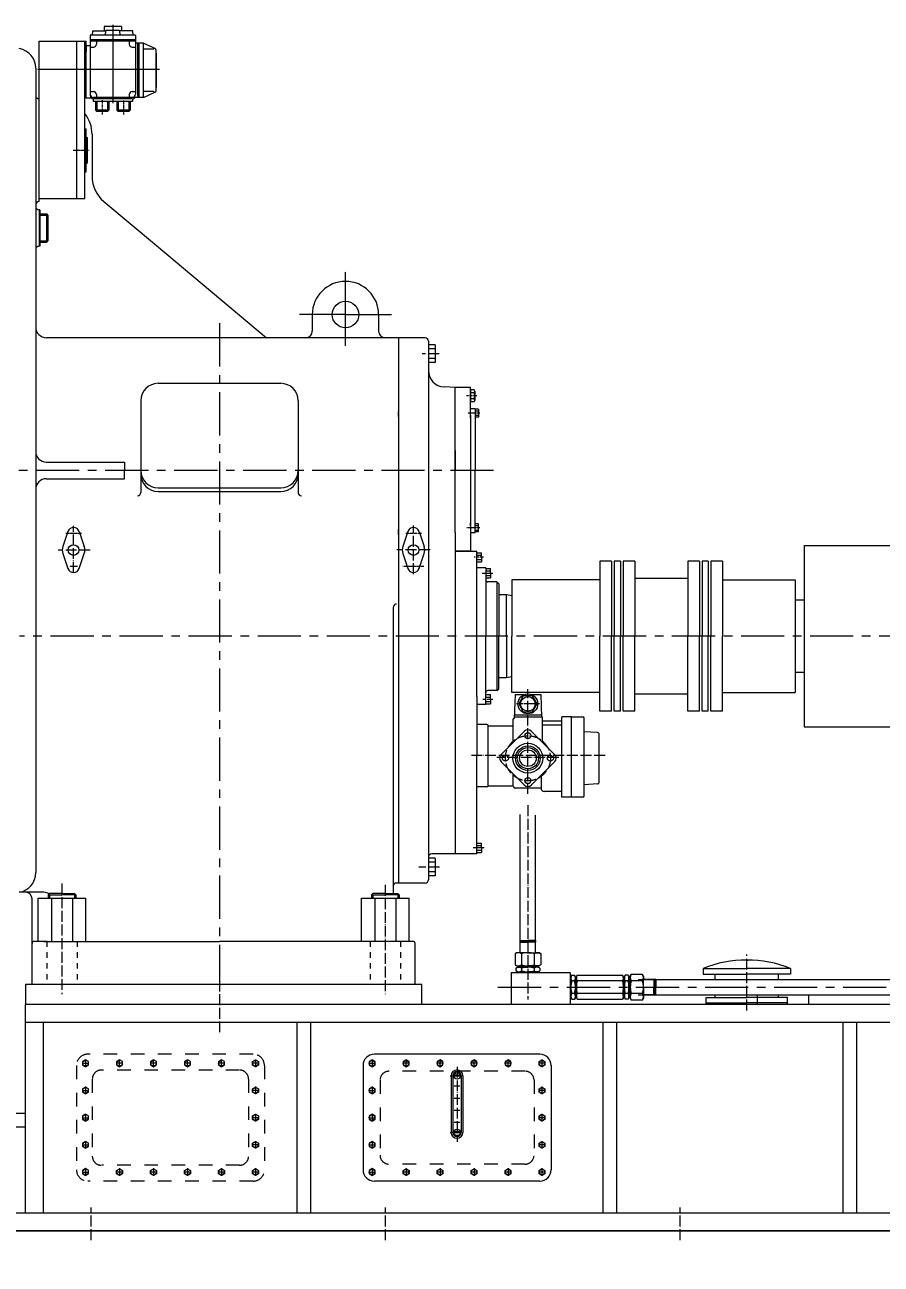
# Model space of a CAD drawing. Header units: inches. Extents: x -7 to 38035, y 41 to 29026.
# Drawn here: x 18456 to 20346, y 16643 to 19378 of the extents above; entities that cross this region are included whole.
import ezdxf

# ---------------------------------------------------------------- set-up
doc = ezdxf.new("R2010")
doc.units = ezdxf.units.IN
doc.header["$MEASUREMENT"] = 0
for name, pattern in [('ACAD_ISO04W100', [30, 24, -3, 0, -3]), ('CENTER', [50.8, 31.75, -6.35, 6.35, -6.35]), ('CHAIN', [0.7087, 0.4724, -0.0591, 0.1181, -0.0591]), ('EB_DASH', [6, 3, -3])]:
    doc.linetypes.add(name, pattern=pattern)
doc.layers.get('Defpoints').update_dxf_attribs({"lineweight": 5})
doc.layers.add('CAXA1', color=5, linetype='CENTER', lineweight=5)
doc.styles.add('Roman', font='arial.ttf')
doc.styles.get("Standard").update_dxf_attribs({"font": 'arial.ttf'})
doc.dimstyles.new('ISO-25', dxfattribs={"dimscale": 30, "dimtxt": 1.5, "dimasz": 1.5, "dimexe": 2, "dimexo": 2, "dimtad": 1, "dimtih": 1, "dimtoh": 1, "dimdec": 1, "dimlfac": 0.03937, "dimdsep": 46, "dimtxsty": 'Standard', "dimcen": 2.5, "dimclrd": 7, "dimclre": 7, "dimclrt": 7, "dimadec": 0, "dimazin": 0, "dimtfac": 1, "dimtdec": 1, "dimtmove": 0, "dimatfit": 3, "dimfxl": 1, "dimlwd": 5, "dimlwe": 5, "dimarcsym": 0})

# ---------------------------------------------------------------- blocks, each defined once
blk = doc.blocks.new('*D242')
at = {"color": 7, "linetype": 'Continuous', "lineweight": 5, "transparency": 16777216}
for p, q in [((17540.6, 16656.1), (17540.6, 16192.2)), ((22625.7, 16656.1), (22625.7, 16192.2)), ((22565.7, 16252.2), (17600.6, 16252.2))]:
    blk.add_line(p, q, dxfattribs=at)
at = {"color": 7, "transparency": 16777216}
for points in [[(17600.6, 16262.2), (17600.6, 16242.2), (17540.6, 16252.2)], [(22565.7, 16262.2), (22565.7, 16242.2), (22625.7, 16252.2)]]:
    blk.add_solid(points, dxfattribs=at)
at = {"layer": 'Defpoints', "color": 0, "transparency": 16777216}
for p in [(17540.6, 16716.1), (22625.7, 16716.1), (17540.6, 16252.2)]:
    blk.add_point(p, dxfattribs=at)
at = {"color": 7, "lineweight": 5, "transparency": 16777216, "insert": (20085.9, 16376), "char_height": 210, "attachment_point": 5, "style": 'Roman'}
blk.add_mtext('A', dxfattribs=at)
blk = doc.blocks.new('*D243')
at = {"color": 7, "linetype": 'Continuous', "lineweight": 5, "transparency": 16777216}
for p, q in [((14452.7, 17017), (14452.7, 15771.9)), ((23442.9, 16650.8), (23442.9, 15771.9)), ((23382.9, 15831.9), (14512.7, 15831.9))]:
    blk.add_line(p, q, dxfattribs=at)
at = {"color": 7, "transparency": 16777216}
for points in [[(14512.7, 15841.9), (14512.7, 15821.9), (14452.7, 15831.9)], [(23382.9, 15841.9), (23382.9, 15821.9), (23442.9, 15831.9)]]:
    blk.add_solid(points, dxfattribs=at)
at = {"layer": 'Defpoints', "color": 0, "transparency": 16777216}
for p in [(14452.7, 17077), (23442.9, 16710.8), (14452.7, 15831.9)]:
    blk.add_point(p, dxfattribs=at)
at = {"color": 7, "lineweight": 5, "transparency": 16777216, "insert": (20092.9, 15959.2), "char_height": 210, "attachment_point": 5, "style": 'Roman'}
blk.add_mtext('C', dxfattribs=at)

msp = doc.modelspace()

# ---------------------------------------------------------------- linework, layer by layer
at = {"color": 7, "lineweight": 5}
for p, q in [((18630.86, 19374.73), (18630.86, 19364.78)), ((18668.93, 19374.73), (18630.86, 19374.73)), ((18668.93, 19374.73), (18668.93, 19364.78)), ((18487.03, 19101.26), (18487.03, 19342.09)), ((18487.03, 19342.09), (18590.97, 19342.09)), ((18570.47, 18995.12), (18570.47, 19342.09)), ((18588.04, 19101.26), (18588.04, 19342.09)), ((18590.97, 19319.39), (18590.97, 19342.09)), ((18599.75, 19354.53), (18599.75, 19222.04)), ((18700.04, 19345.01), (18599.75, 19345.01)), ((18700.04, 19342.09), (18599.75, 19342.09)), ((18699.31, 19355.26), (18600.49, 19355.26)), ((18607.84, 19345.01), (18604.11, 19345.01)), ((18604.88, 19355.26), (18605.98, 19364.78)), ((18605.98, 19364.78), (18634.85, 19364.78)), ((18613.7, 19342.09), (18613.7, 19335.35)), ((18623.21, 19345.01), (18619.48, 19345.01)), ((18633.36, 19355.26), (18634.79, 19364.6)), ((18664.27, 19365.22), (18635.52, 19365.22)), ((18693.82, 19364.78), (18664.94, 19364.78)), ((18666.43, 19355.26), (18665, 19364.6)), ((18680.31, 19345.01), (18676.58, 19345.01)), ((18686.17, 19342.09), (18686.17, 19335.35)), ((18695.68, 19345.01), (18691.95, 19345.01)), ((18694.91, 19355.26), (18693.82, 19364.78)), ((18700.04, 19354.53), (18700.04, 19224.97)), ((18599.75, 19331.84), (18590.97, 19331.84)), ((18590.97, 19331.84), (18590.97, 19319.39)), ((18590.97, 19216.18), (18590.97, 19319.39)), ((18599.75, 19328.77), (18607.12, 19328.77)), ((18692.76, 19328.77), (18700.35, 19328.77)), ((18717.61, 19337.69), (18700.04, 19337.69)), ((18704.43, 19337.69), (18704.43, 19217.65)), ((18707.36, 19337.69), (18707.36, 19217.65)), ((18707.36, 19329.39), (18707.36, 19333.12)), ((18717.61, 19337.69), (18742.85, 19326.22)), ((18717.61, 19217.65), (18717.61, 19337.69)), ((18739.63, 19324.61), (18717.61, 19324.61)), ((18745.42, 19233.12), (18745.42, 19322.22)), ((18746.3, 19315.73), (18745.42, 19315.73)), ((18746.3, 19239.61), (18746.3, 19315.73)), ((18479.71, 19282.34), (18479.71, 18869.16)), ((18746.3, 19239.61), (18745.42, 19239.61)), ((18487.03, 19207.4), (18487.03, 19207.4)), ((18601.9, 19216.18), (18590.97, 19216.18)), ((18599.75, 19230.68), (18607.12, 19230.68)), ((18606.71, 19214.73), (18606.71, 19208.86)), ((18693.08, 19208.86), (18606.71, 19208.86)), ((18717.61, 19217.65), (18607.07, 19217.65)), ((18692.72, 19214.72), (18607.07, 19214.72)), ((18611.83, 19208.86), (18611.83, 19189.38)), ((18613.7, 19224.09), (18613.7, 19217.65)), ((18641.11, 19208.86), (18641.11, 19189.38)), ((18658.68, 19208.86), (18658.68, 19189.38)), ((18686.17, 19224.09), (18686.17, 19217.65)), ((18687.96, 19208.86), (18687.96, 19189.38)), ((18692.76, 19230.68), (18700.04, 19230.68)), ((18693.08, 19214.72), (18693.08, 19208.86)), ((18707.36, 19225.96), (18707.36, 19222.22)), ((18739.63, 19230.73), (18717.61, 19230.73)), ((18717.61, 19217.65), (18742.85, 19229.12)), ((18611.83, 19189.38), (18614.76, 19186.45)), ((18641.11, 19189.38), (18611.83, 19189.38)), ((18638.18, 19186.45), (18614.76, 19186.45)), ((18641.11, 19189.38), (18638.18, 19186.45)), ((18658.68, 19189.38), (18661.61, 19186.45)), ((18687.96, 19189.38), (18658.68, 19189.38)), ((18685.03, 19186.45), (18661.61, 19186.45)), ((18687.96, 19189.38), (18685.03, 19186.45)), ((18588.04, 19148.84), (18590.97, 19148.84)), ((18590.97, 19101.26), (18590.97, 19148.84)), ((18590.97, 19130.54), (18593.9, 19128.34)), ((18593.9, 19074.17), (18593.9, 19128.34)), ((18604.15, 19136.42), (18604.15, 19044.14)), ((18487.03, 18987.8), (18487.03, 19101.26)), ((18588.04, 18995.12), (18588.04, 19101.26)), ((18590.97, 19053.68), (18590.97, 19101.26)), ((18590.97, 19071.98), (18593.9, 19074.17)), ((18588.04, 19053.68), (18590.97, 19053.68)), ((18487.03, 18995.12), (18588.04, 18995.12)), ((18630.29, 18988.07), (18746.3, 18890.72)), ((18479.71, 18980.48), (18479.71, 18977.26)), ((18487.03, 18969.94), (18487.03, 18889.42)), ((18488.49, 18969.94), (18487.03, 18969.94)), ((18488.49, 18969.94), (18488.49, 18889.42)), ((18488.49, 18961.16), (18503.13, 18961.16)), ((18488.49, 18958.23), (18503.13, 18958.23)), ((18503.13, 18958.23), (18503.13, 18901.14)), ((18506.06, 18958.23), (18506.06, 18901.14)), ((18479.71, 18882.1), (18479.71, 17506.83)), ((18488.49, 18889.42), (18487.03, 18889.42)), ((18488.49, 18901.14), (18503.13, 18901.14)), ((18488.49, 18898.21), (18503.13, 18898.21)), ((18746.3, 18890.72), (18989.01, 18687.07)), ((19090.19, 18738.63), (19090.19, 18702.03)), ((19236.59, 18738.63), (19236.59, 18702.03)), ((19236.59, 18738.63), (19236.59, 18702.03)), ((19339.07, 18687.39), (18503.13, 18687.39)), ((19280.51, 18687.39), (19280.51, 17483.98)), ((19346.39, 18680.07), (19346.39, 18028.59)), ((19346.39, 18676.98), (19346.39, 18646.55)), ((19361.03, 18671.87), (19346.39, 18671.87)), ((19361.03, 18662.87), (19346.39, 18662.87)), ((19361.03, 18671.87), (19361.03, 18632.63)), ((19361.03, 18632.63), (19346.27, 18632.63)), ((19361.03, 18641.63), (19346.39, 18641.63)), ((18749.81, 18586.88), (19020.65, 18586.88)), ((19405.69, 18577.59), (19381.08, 18578.88)), ((19439.34, 18577.59), (19405.69, 18577.59)), ((19405.69, 18257.37), (19405.69, 18577.59)), ((19439.34, 18516.85), (19439.34, 18577.59)), ((18711.75, 18548.81), (18711.75, 18346.2)), ((19058.72, 18548.81), (19058.72, 18346.2)), ((19439.34, 18516.85), (19439.34, 18573.93)), ((19439.34, 18572.81), (19439.34, 18545.76)), ((19447.65, 18572.81), (19439.34, 18572.81)), ((19439.34, 18566.61), (19439.34, 18551.97)), ((19447.65, 18566.05), (19439.34, 18566.05)), ((19447.65, 18552.52), (19439.34, 18552.52)), ((19448.71, 18569.43), (19448.71, 18549.14)), ((19280.5, 18535.86), (19280.5, 18524.88)), ((19280.5, 18513.9), (19280.5, 18524.88)), ((19447.65, 18545.76), (19439.34, 18545.76)), ((19439.34, 18532.96), (19439.34, 18540.26)), ((19439.34, 18531.47), (19449.59, 18531.47)), ((19449.59, 18531.47), (19449.59, 18394.59)), ((19456.91, 18530.01), (19449.59, 18530.01)), ((19449.59, 18526.11), (19456.91, 18526.11)), ((19456.91, 18530.01), (19456.91, 18512.44)), ((19439.34, 18510.98), (19439.34, 18516.85)), ((19439.34, 18516.85), (19439.34, 18510.98)), ((19439.34, 18512.16), (19439.34, 18217.44)), ((19439.34, 18512.16), (19439.34, 18217.44)), ((19449.59, 18516.34), (19456.91, 18516.34)), ((19456.91, 18512.44), (19449.59, 18512.44)), ((19405.69, 18438.51), (19405.69, 18394.59)), ((18503.13, 18412.89), (18675.45, 18412.89)), ((18675.45, 18412.89), (18675.45, 18394.59)), ((18675.45, 18376.29), (18675.45, 18394.59)), ((19405.69, 18350.67), (19405.69, 18394.59)), ((19449.59, 18257.7), (19449.59, 18394.59)), ((18503.13, 18376.29), (18675.45, 18376.29)), ((18749.81, 18356.33), (19020.65, 18356.33)), ((18749.81, 18348.27), (19020.65, 18348.27)), ((19280.5, 18275.27), (19280.5, 18264.29)), ((19439.34, 18278.19), (19439.34, 18272.32)), ((19439.34, 18272.32), (19439.34, 18278.19)), ((19456.91, 18276.73), (19449.59, 18276.73)), ((19456.91, 18259.16), (19456.91, 18276.73)), ((18550.67, 18259.72), (18539.57, 18226.87)), ((18575.64, 18259.72), (18586.73, 18226.87)), ((19280.5, 18253.31), (19280.5, 18264.29)), ((19300.97, 18259.72), (19289.87, 18226.87)), ((19325.94, 18259.72), (19337.03, 18226.87)), ((19405.69, 18257.37), (19405.69, 18028.59)), ((19439.34, 18257.7), (19449.59, 18257.7)), ((19439.34, 18256.21), (19439.34, 18248.91)), ((19449.59, 18272.83), (19456.91, 18272.83)), ((19449.59, 18263.06), (19456.91, 18263.06)), ((19456.91, 18259.16), (19449.59, 18259.16)), ((20175.69, 18228.59), (20175.69, 17828.59)), ((20175.69, 18228.59), (20495.69, 18228.59)), ((18539.57, 18210.94), (18550.67, 18178.09)), ((18575.64, 18178.09), (18586.73, 18210.94)), ((19289.87, 18210.94), (19300.97, 18178.09)), ((19325.94, 18178.09), (19337.03, 18210.94)), ((19405.69, 18217.44), (19439.34, 18217.44)), ((19453.27, 18215.98), (19405.69, 18215.98)), ((19453.27, 18028.59), (19453.27, 18215.98)), ((19453.27, 18213.05), (19463.52, 18213.05)), ((19453.27, 18207.79), (19463.52, 18207.79)), ((19453.27, 18197.82), (19463.52, 18197.82)), ((19453.27, 18192.55), (19463.52, 18192.55)), ((19463.52, 18202.8), (19463.52, 18213.05)), ((19463.52, 18202.8), (19463.52, 18192.55)), ((19724.85, 18194.02), (19724.85, 18028.59)), ((19750.47, 18194.02), (19724.85, 18194.02)), ((19750.47, 18194.02), (19750.47, 18028.59)), ((19756.33, 18194.02), (19756.33, 18028.59)), ((19770.24, 18194.02), (19756.33, 18194.02)), ((19770.24, 18194.02), (19770.24, 18028.59)), ((19776.09, 18194.02), (19776.09, 18028.59)), ((19801.71, 18194.02), (19776.09, 18194.02)), ((19801.71, 18194.02), (19801.71, 18028.59)), ((19918.83, 18194.02), (19918.83, 18028.59)), ((19944.45, 18194.02), (19918.83, 18194.02)), ((19944.45, 18194.02), (19944.45, 18028.59)), ((19950.31, 18194.02), (19950.31, 18028.59)), ((19964.22, 18194.02), (19950.31, 18194.02)), ((19964.22, 18194.02), (19964.22, 18028.59)), ((19970.07, 18194.02), (19970.07, 18028.59)), ((19995.69, 18194.02), (19970.07, 18194.02)), ((19995.69, 18194.02), (19995.69, 18028.59)), ((19473.05, 18179.38), (19453.27, 18179.38)), ((19473.05, 18179.38), (19473.05, 18028.59)), ((19473.05, 18177.91), (19483.29, 18177.91)), ((19473.05, 18172.65), (19483.29, 18172.65)), ((19483.29, 18167.66), (19483.29, 18177.91)), ((19483.29, 18167.66), (19483.29, 18157.42)), ((19473.05, 18162.68), (19483.29, 18162.68)), ((19473.05, 18157.42), (19483.29, 18157.42)), ((19497.2, 18148.63), (19477.44, 18148.63)), ((19497.2, 18148.63), (19501.59, 18144.24)), ((19497.2, 18148.63), (19497.2, 17908.54)), ((19501.59, 18144.24), (19501.59, 18028.59)), ((19530.87, 18153.03), (19530.87, 18028.59)), ((19724.85, 18153.03), (19530.87, 18153.03)), ((19918.83, 18156.03), (19801.71, 18156.03)), ((19995.69, 18153.03), (20155.69, 18153.03)), ((20155.69, 18153.03), (20155.69, 17904.15)), ((19518.42, 18120.09), (19501.59, 18120.09)), ((19530.87, 18117.89), (19518.42, 18120.09)), ((19518.42, 18028.59), (19518.42, 18120.09)), ((19268.8, 18092.35), (19268.8, 17460.55)), ((20155.69, 18108.59), (20155.69, 17948.59)), ((20175.69, 18108.59), (20155.69, 18108.59)), ((19346.39, 18028.59), (19346.39, 17491.3)), ((19405.69, 18028.59), (19405.69, 17548.39)), ((19453.27, 17895.36), (19453.27, 18028.59)), ((19473.05, 17877.8), (19473.05, 18028.59)), ((19501.59, 17912.93), (19501.59, 18028.59)), ((19518.42, 18028.59), (19518.42, 17937.09)), ((19530.87, 17904.15), (19530.87, 18028.59)), ((19724.85, 17863.15), (19724.85, 18028.59)), ((19750.47, 17863.15), (19750.47, 18028.59)), ((19756.33, 17863.15), (19756.33, 18028.59)), ((19770.24, 17863.15), (19770.24, 18028.59)), ((19776.09, 17863.15), (19776.09, 18028.59)), ((19801.71, 17863.15), (19801.71, 18028.59)), ((19918.83, 17863.15), (19918.83, 18028.59)), ((19944.45, 17863.15), (19944.45, 18028.59)), ((19950.31, 17863.15), (19950.31, 18028.59)), ((19964.22, 17863.15), (19964.22, 18028.59)), ((19970.07, 17863.15), (19970.07, 18028.59)), ((19995.69, 17863.15), (19995.69, 18028.59)), ((20175.69, 17948.59), (20155.69, 17948.59)), ((19518.42, 17937.09), (19501.59, 17937.09)), ((19530.87, 17939.28), (19518.42, 17937.09)), ((19453.27, 17895.36), (19453.27, 17765.07)), ((19453.27, 17895.36), (19453.27, 17844.12)), ((19473.05, 17899.76), (19483.29, 17899.76)), ((19473.05, 17894.49), (19483.29, 17894.49)), ((19497.2, 17908.54), (19477.44, 17908.54)), ((19483.29, 17889.51), (19483.29, 17899.76)), ((19497.2, 17908.54), (19501.59, 17912.93)), ((19724.85, 17904.15), (19530.87, 17904.15)), ((19537.69, 17899.92), (19535.83, 17846.87)), ((19537.69, 17899.92), (19558.51, 17899.92)), ((19555.86, 17896.85), (19545.71, 17879.28)), ((19576.14, 17896.85), (19555.86, 17896.85)), ((19573.49, 17899.92), (19594.31, 17899.92)), ((19586.29, 17879.28), (19576.14, 17896.85)), ((19594.31, 17899.92), (19596.06, 17850)), ((19918.83, 17901.14), (19801.71, 17901.14)), ((19995.69, 17904.15), (20155.69, 17904.15)), ((19473.05, 17877.8), (19453.27, 17877.8)), ((19473.05, 17877.8), (19453.27, 17877.8)), ((19473.05, 17884.52), (19483.29, 17884.52)), ((19473.05, 17879.26), (19483.29, 17879.26)), ((19483.29, 17889.51), (19483.29, 17879.26)), ((19545.71, 17879.28), (19555.86, 17861.71)), ((19576.14, 17861.71), (19586.29, 17879.28)), ((19750.47, 17863.15), (19724.85, 17863.15)), ((19770.24, 17863.15), (19756.33, 17863.15)), ((19801.71, 17863.15), (19776.09, 17863.15)), ((19944.45, 17863.15), (19918.83, 17863.15)), ((19964.22, 17863.15), (19950.31, 17863.15)), ((19995.69, 17863.15), (19970.07, 17863.15)), ((19533.81, 17794.63), (19533.81, 17846.03)), ((19595.91, 17854.4), (19536.09, 17854.4)), ((19598.19, 17850), (19536.09, 17850)), ((19555.86, 17861.71), (19576.14, 17861.71)), ((19598.19, 17794.63), (19598.19, 17850)), ((19598.19, 17842.25), (19640.76, 17842.25)), ((19640.76, 17673.59), (19640.76, 17850.88)), ((19661.9, 17850.88), (19640.76, 17850.88)), ((19661.9, 17850.88), (19687.61, 17850.88)), ((19661.9, 17673.59), (19661.9, 17850.88)), ((19690.54, 17676.52), (19690.54, 17847.95)), ((19475.23, 17833.9), (19453.27, 17833.9)), ((19478.16, 17830.97), (19533.81, 17830.97)), ((19478.16, 17699.21), (19478.16, 17830.97)), ((19506.99, 17767.81), (19557.72, 17818.53)), ((19574.28, 17818.53), (19625.01, 17767.81)), ((19640.76, 17832.37), (19598.19, 17832.37)), ((19719.28, 17816.02), (19690.54, 17817.96)), ((19723.38, 17707.12), (19723.38, 17811.64)), ((20175.69, 17828.59), (20495.69, 17828.59)), ((19478.16, 17699.21), (19478.16, 17789.96)), ((19453.27, 17548.39), (19453.27, 17765.07)), ((19557.72, 17700.52), (19506.99, 17751.24)), ((19574.28, 17700.52), (19625.01, 17751.24)), ((19533.81, 17697.89), (19533.81, 17724.42)), ((19595.01, 17721.24), (19595.01, 17693.5)), ((19719.28, 17702.74), (19690.54, 17700.79)), ((19475.23, 17696.28), (19453.27, 17696.28)), ((19475.23, 17696.28), (19453.27, 17696.28)), ((19478.16, 17698.48), (19530.29, 17698.48)), ((19595.01, 17693.5), (19538.2, 17693.5)), ((19640.76, 17686.18), (19602.33, 17686.18)), ((19661.9, 17673.59), (19640.76, 17673.59)), ((19687.61, 17673.59), (19661.9, 17673.59)), ((19549.03, 17357.04), (19549.03, 17635.56)), ((19582.97, 17357.04), (19582.97, 17634.01)), ((19453.27, 17571.82), (19463.52, 17571.82)), ((19453.27, 17566.56), (19463.52, 17566.56)), ((19463.52, 17561.57), (19463.52, 17571.82)), ((19361.03, 17538.73), (19346.39, 17538.73)), ((19453.27, 17548.39), (19353.71, 17548.39)), ((19361.03, 17538.73), (19361.03, 17499.5)), ((19453.27, 17556.58), (19463.52, 17556.58)), ((19453.27, 17551.32), (19463.52, 17551.32)), ((19463.52, 17561.57), (19463.52, 17551.32)), ((19361.03, 17529.73), (19346.39, 17529.73)), ((19361.03, 17508.49), (19346.39, 17508.49)), ((19339.07, 17483.98), (19276.12, 17483.98)), ((19361.03, 17499.5), (19346.27, 17499.5)), ((18497.27, 17463.48), (18442.89, 17463.48)), ((18510.16, 17460.55), (18506.79, 17457.86)), ((18506.79, 17457.86), (18506.79, 17450.31)), ((18506.79, 17457.86), (18537.53, 17457.86)), ((18537.53, 17460.55), (18510.16, 17460.55)), ((18510.16, 17457.86), (18510.16, 17450.31)), ((18537.53, 17460.55), (18564.91, 17460.55)), ((18568.28, 17457.86), (18537.53, 17457.86)), ((18564.91, 17460.55), (18568.28, 17457.86)), ((18564.91, 17457.86), (18564.91, 17450.31)), ((18568.28, 17457.86), (18568.28, 17450.31)), ((19223.86, 17460.55), (19220.49, 17457.86)), ((19220.49, 17457.86), (19220.49, 17450.31)), ((19220.49, 17457.86), (19251.23, 17457.86)), ((19251.23, 17460.55), (19223.86, 17460.55)), ((19223.86, 17457.86), (19223.86, 17450.31)), ((19251.23, 17460.55), (19278.61, 17460.55)), ((19281.98, 17457.86), (19251.23, 17457.86)), ((19278.61, 17460.55), (19281.98, 17457.86)), ((19278.61, 17457.86), (19278.61, 17450.31)), ((19281.98, 17457.86), (19281.98, 17450.31)), ((18471.65, 17259.99), (18471.65, 17448.84)), ((18484.83, 17450.31), (18590.24, 17450.31)), ((18484.83, 17355.15), (18484.83, 17450.31)), ((18514.29, 17450.31), (18514.29, 17355.15)), ((18560.78, 17450.31), (18560.78, 17355.15)), ((18590.24, 17355.15), (18590.24, 17450.31)), ((19198.53, 17450.31), (19303.94, 17450.31)), ((19198.53, 17355.15), (19198.53, 17450.31)), ((19227.99, 17450.31), (19227.99, 17355.15)), ((19274.48, 17450.31), (19274.48, 17355.15)), ((19303.94, 17355.15), (19303.94, 17450.31)), ((18504.59, 17355.15), (18476.05, 17355.15)), ((18497.27, 17355.15), (18885.23, 17355.15)), ((19296.6, 17355.15), (18885.23, 17355.15)), ((19312.72, 17355.15), (19283.44, 17355.15)), ((19317.11, 17259.99), (19317.11, 17350.75)), ((19552.44, 17355.07), (19549.03, 17357.04)), ((19549.03, 17357.04), (19566, 17357.04)), ((19552.44, 17355.07), (19549.03, 17353.09)), ((19549.04, 17330.1), (19549.03, 17353.09)), ((19549.03, 17353.09), (19566, 17353.09)), ((19549.03, 17353.09), (19549.03, 17353.09)), ((19552.44, 17355.07), (19566, 17355.07)), ((19552.44, 17355.07), (19566, 17355.07)), ((19582.97, 17357.04), (19566, 17357.04)), ((19579.56, 17355.07), (19566, 17355.07)), ((19579.56, 17355.07), (19566, 17355.07)), ((19582.97, 17353.09), (19566, 17353.09)), ((19579.56, 17355.07), (19582.97, 17357.04)), ((19579.56, 17355.07), (19582.97, 17353.09)), ((19582.96, 17330.1), (19582.97, 17353.09)), ((19582.97, 17353.09), (19582.97, 17353.09)), ((19537.74, 17327.92), (19537.72, 17303.3)), ((19537.74, 17327.92), (19537.72, 17303.3)), ((19541.53, 17330.1), (19537.74, 17327.92)), ((19541.53, 17330.1), (19537.74, 17327.92)), ((19566.04, 17330.08), (19541.53, 17330.1)), ((19566.04, 17330.08), (19541.53, 17330.1)), ((19551.89, 17327.91), (19551.87, 17303.28)), ((19551.89, 17327.91), (19551.87, 17303.28)), ((19565.96, 17330.08), (19590.47, 17330.11)), ((19565.96, 17330.08), (19590.47, 17330.11)), ((19580.11, 17327.91), (19580.14, 17303.29)), ((19580.11, 17327.91), (19580.14, 17303.29)), ((19590.47, 17330.11), (19594.26, 17327.92)), ((19590.47, 17330.11), (19594.26, 17327.92)), ((19594.26, 17327.92), (19594.29, 17303.3)), ((19594.26, 17327.92), (19594.29, 17303.3)), ((19538.8, 17302.63), (19541.51, 17301.1)), ((19539.71, 17296.16), (19543.01, 17298.07)), ((19539.71, 17296.16), (19539.71, 17289.97)), ((19543.01, 17288.07), (19539.71, 17289.97)), ((19541.51, 17301.1), (19566.02, 17301.08)), ((19541.51, 17301.1), (19566.02, 17301.08)), ((19543.01, 17298.07), (19566, 17298.07)), ((19546.52, 17301.1), (19546.51, 17298.07)), ((19546.52, 17301.1), (19546.51, 17298.07)), ((19551.86, 17296.07), (19551.86, 17290.06)), ((19590.5, 17301.11), (19565.99, 17301.08)), ((19590.5, 17301.11), (19565.99, 17301.08)), ((19588.99, 17298.07), (19566, 17298.07)), ((19580.14, 17296.07), (19580.14, 17290.06)), ((19585.49, 17301.1), (19585.49, 17298.07)), ((19585.49, 17301.1), (19585.49, 17298.07)), ((19592.29, 17296.16), (19588.99, 17298.07)), ((19588.99, 17288.07), (19592.29, 17289.97)), ((19593.2, 17302.63), (19590.5, 17301.11)), ((19592.29, 17296.16), (19592.29, 17289.97)), ((19953.01, 17295.32), (19953.01, 17283.11)), ((19953.01, 17295.32), (20049.13, 17295.32)), ((20049.13, 17314.07), (20052.47, 17314.07)), ((20145.25, 17295.32), (20049.13, 17295.32)), ((20145.25, 17295.32), (20145.25, 17283.11)), ((19659, 17286.07), (19529.01, 17286.07)), ((19529.01, 17286.07), (19529.01, 17216.07)), ((19543.01, 17288.07), (19566, 17288.07)), ((19545, 17286.07), (19545, 17288.07)), ((19588.99, 17288.07), (19566, 17288.07)), ((19587, 17286.07), (19587, 17288.07)), ((19659, 17286.07), (19659, 17216.07)), ((19659, 17275.06), (19661, 17275.06)), ((19661, 17277.06), (19662.91, 17280.36)), ((19661, 17254.06), (19661, 17277.06)), ((19662.91, 17280.36), (19669.1, 17280.36)), ((19669.1, 17268.21), (19662.91, 17268.21)), ((19671, 17277.06), (19669.1, 17280.36)), ((19670.97, 17275.06), (19673, 17275.06)), ((19671, 17254.06), (19671, 17277.06)), ((19671, 17273.56), (19671, 17277.06)), ((19671, 17277.06), (19671, 17254.06)), ((19671, 17254.06), (19671, 17277.06)), ((19673, 17277.06), (19674.91, 17280.36)), ((19673, 17254.06), (19673, 17277.06)), ((19673, 17277.06), (19673, 17270.56)), ((19673, 17254.06), (19673, 17277.06)), ((19674.91, 17280.36), (19775.12, 17280.36)), ((19775.12, 17268.21), (19674.91, 17268.21)), ((19777.03, 17277.06), (19775.12, 17280.36)), ((19777.03, 17254.06), (19777.03, 17277.06)), ((19777.03, 17277.06), (19777.03, 17254.06)), ((19777.03, 17273.56), (19777.03, 17277.06)), ((19777.03, 17275.06), (19779.06, 17275.06)), ((19777.03, 17254.06), (19777.03, 17275.06)), ((19779.03, 17277.06), (19780.93, 17280.36)), ((19779.03, 17277.06), (19779.03, 17270.56)), ((19779.03, 17254.06), (19779.03, 17277.06)), ((19787.12, 17280.36), (19780.93, 17280.36)), ((19787.12, 17268.21), (19780.93, 17268.21)), ((19789.03, 17277.06), (19787.12, 17280.36)), ((19789.03, 17254.06), (19789.03, 17277.06)), ((19789.03, 17273.56), (19789.03, 17277.06)), ((19789.03, 17277.06), (19789.03, 17254.06)), ((19792.03, 17273.56), (19789.03, 17273.56)), ((19792.03, 17278.57), (19794.22, 17282.36)), ((19792.03, 17273.56), (19792.03, 17278.57)), ((19792.03, 17278.57), (19792.03, 17254.06)), ((19818.84, 17282.36), (19794.22, 17282.36)), ((19818.84, 17268.21), (19794.22, 17268.21)), ((19809.4, 17271.07), (20492.82, 17271.07)), ((19821.03, 17278.57), (19818.84, 17282.36)), ((19821.03, 17278.57), (19821.03, 17271.06)), ((19821.03, 17254.06), (19821.03, 17278.57)), ((19844.01, 17271.07), (19821.03, 17271.07)), ((19846.03, 17267.57), (19844.01, 17271.07)), ((19844.01, 17271.07), (19844.01, 17254.07)), ((19846.03, 17267.57), (19848.05, 17271.07)), ((19846.03, 17254.08), (19846.03, 17267.57)), ((19848.05, 17271.07), (19995.16, 17271.07)), ((19848.05, 17271.07), (19848.05, 17254.07)), ((19953.01, 17283.11), (20049.13, 17283.11)), ((19979.13, 17271.07), (19979.13, 17283.11)), ((20145.25, 17283.11), (20049.13, 17283.11)), ((20119.13, 17271.07), (20119.13, 17283.11)), ((19331.75, 17259.99), (18457.01, 17259.99)), ((18457.01, 17259.99), (18457.01, 17216.07)), ((19317.11, 17259.99), (18471.65, 17259.99)), ((19331.75, 17216.07), (19331.75, 17259.99)), ((19661, 17254.07), (19661, 17231.07)), ((19669.1, 17239.92), (19662.91, 17239.92)), ((19671, 17254.07), (19671, 17231.07)), ((19671, 17231.07), (19671, 17254.07)), ((19671, 17254.07), (19671, 17231.07)), ((19671, 17234.57), (19671, 17231.07)), ((19673, 17254.07), (19673, 17231.07)), ((19673, 17254.07), (19673, 17231.07)), ((19673, 17231.07), (19673, 17237.57)), ((19775.12, 17239.92), (19674.91, 17239.92)), ((19777.03, 17254.07), (19777.03, 17231.07)), ((19777.03, 17231.07), (19777.03, 17254.07)), ((19777.03, 17254.07), (19777.03, 17233.07)), ((19777.03, 17234.57), (19777.03, 17231.07)), ((19779.03, 17254.07), (19779.03, 17231.07)), ((19779.03, 17231.07), (19779.03, 17237.57)), ((19787.12, 17239.92), (19780.93, 17239.92)), ((19789.03, 17254.07), (19789.03, 17231.07)), ((19789.03, 17231.07), (19789.03, 17254.07)), ((19792.03, 17234.57), (19789.03, 17234.57)), ((19789.03, 17234.57), (19789.03, 17231.07)), ((19792.03, 17229.56), (19792.03, 17254.07)), ((19792.03, 17234.57), (19792.03, 17229.56)), ((19818.84, 17239.92), (19794.22, 17239.92)), ((19809.4, 17237.07), (20492.82, 17237.07)), ((19821.03, 17254.07), (19821.03, 17229.56)), ((19821.03, 17229.56), (19821.03, 17237.07)), ((19844.01, 17237.07), (19821.03, 17237.07)), ((19844.01, 17237.07), (19844.01, 17254.06)), ((19846.03, 17240.57), (19844.01, 17237.07)), ((19846.03, 17254.06), (19846.03, 17240.57)), ((19846.03, 17240.57), (19848.05, 17237.07)), ((19848.05, 17237.07), (19848.05, 17254.06)), ((19848.05, 17237.07), (19995.16, 17237.07)), ((19979.13, 17231.46), (19979.13, 17237.07)), ((20072, 17237.07), (20072, 17216.07)), ((20119.13, 17231.46), (20119.13, 17237.07)), ((20186.24, 17216.07), (20186.24, 17237.07)), ((19190.23, 17216.07), (18457.01, 17216.07)), ((18457.01, 16756.07), (18457.01, 17216.07)), ((22625.69, 17216.07), (19190.23, 17216.07)), ((19659, 17233.07), (19661, 17233.07)), ((19661, 17231.07), (19662.91, 17227.77)), ((19662.91, 17227.77), (19669.1, 17227.77)), ((19671, 17231.07), (19669.1, 17227.77)), ((19670.97, 17233.07), (19673, 17233.07)), ((19673, 17231.07), (19674.91, 17227.77)), ((19674.91, 17227.77), (19775.12, 17227.77)), ((19777.03, 17231.07), (19775.12, 17227.77)), ((19777.03, 17233.07), (19779.06, 17233.07)), ((19779.03, 17231.07), (19780.93, 17227.77)), ((19787.12, 17227.77), (19780.93, 17227.77)), ((19789.03, 17231.07), (19787.12, 17227.77)), ((19792.03, 17229.56), (19794.22, 17225.77)), ((19818.84, 17225.77), (19794.22, 17225.77)), ((19821.03, 17229.56), (19818.84, 17225.77)), ((19959.13, 17231.46), (20049.13, 17231.46)), ((19959.13, 17216.07), (19959.13, 17231.46)), ((19959.13, 17219.59), (20049.13, 17219.59)), ((20139.13, 17231.46), (20049.13, 17231.46)), ((20139.13, 17219.59), (20049.13, 17219.59)), ((20139.13, 17216.07), (20139.13, 17231.46)), ((22585.69, 17176.07), (18457.01, 17176.07)), ((18497.01, 16756.07), (18497.01, 17176.07)), ((19057.09, 16756.07), (19057.09, 17176.07)), ((19087.09, 16756.07), (19087.09, 17176.07)), ((19732.06, 16756.07), (19732.06, 17176.07)), ((19762.06, 16756.07), (19762.06, 17176.07)), ((20262.06, 16756.07), (20262.06, 17176.07)), ((20292.06, 16756.07), (20292.06, 17176.07)), ((19592.08, 17106.07), (19227.08, 17106.07)), ((19202.08, 17081.07), (19202.08, 16851.07)), ((19617.08, 17081.07), (19617.08, 16851.07)), ((19396.58, 17058.56), (19396.58, 16933.56)), ((19400.5, 17058.56), (19400.5, 16933.56)), ((19416.72, 17059.75), (19402.43, 17059.75)), ((19416.72, 17057.37), (19402.43, 17057.37)), ((19418.65, 17058.56), (19418.65, 16933.56)), ((19422.58, 17058.56), (19422.58, 16933.56)), ((19403.2, 17036.06), (19415.95, 17036.06)), ((19403.2, 17009.39), (19415.95, 17009.39)), ((17540.56, 16976.07), (18457.01, 16976.07)), ((19403.2, 16982.73), (19415.95, 16982.73)), ((17540.56, 16946.07), (18457.01, 16946.07)), ((19416.72, 16934.75), (19402.43, 16934.75)), ((19403.2, 16956.06), (19415.95, 16956.06)), ((19416.72, 16932.37), (19402.43, 16932.37)), ((19592.08, 16826.07), (19227.08, 16826.07)), ((17540.56, 16756.07), (22625.69, 16756.07)), ((24105.29, 16716.07), (14273.24, 16716.07)), ((17540.56, 16716.07), (22625.69, 16716.07))]:
    msp.add_line(p, q, dxfattribs=at)
at = {"color": 7, "linetype": 'CHAIN', "lineweight": 5, "ltscale": 10}
for p, q in [((18649.9, 19378.18), (18649.9, 19205.28)), ((18752.94, 19279.13), (18483.4, 19279.13)), ((19163.39, 18669.65), (19163.39, 18833.04)), ((19163.39, 18738.63), (19061.95, 18738.63)), ((19163.39, 18738.63), (19264.83, 18738.63))]:
    msp.add_line(p, q, dxfattribs=at)
at = {"color": 7, "linetype": 'Continuous', "lineweight": 5}
for p, q in [((18614.76, 19208.86), (18614.76, 19189.38)), ((18638.18, 19208.86), (18638.18, 19189.38)), ((18661.61, 19208.86), (18661.61, 19189.38)), ((18685.03, 19208.86), (18685.03, 19189.38))]:
    msp.add_line(p, q, dxfattribs=at)
at = {"color": 7, "linetype": 'ACAD_ISO04W100', "lineweight": 5, "ltscale": 0.3}
for p, q in [((18626.47, 19211.56), (18626.47, 19180.27)), ((18673.32, 19211.07), (18673.32, 19180.51)), ((18561.98, 19101.26), (18598.64, 19101.26)), ((19453.11, 18559.29), (19430.26, 18559.29)), ((19459.85, 18521.23), (19433.06, 18521.23)), ((18580.72, 18255.51), (18545.59, 18255.51)), ((19331.02, 18255.51), (19295.89, 18255.51)), ((19459.85, 18267.95), (19431.49, 18267.95)), ((19467.88, 18202.8), (19447.17, 18202.8)), ((18571.94, 18182.31), (18554.37, 18182.31)), ((19336.53, 18182.31), (19290.32, 18182.31)), ((19465.38, 18167.66), (19488.82, 18167.66)), ((19466.74, 17889.51), (19488.82, 17889.51)), ((19591.55, 17879.28), (19540.53, 17879.28))]:
    msp.add_line(p, q, dxfattribs=at)
at = {"color": 7, "linetype": 'ACAD_ISO04W100', "lineweight": 5}
for p, q in [((19370.18, 18652.25), (19332.91, 18652.25)), ((18563.15, 18169.13), (18563.15, 18271.96)), ((19313.45, 18165.98), (19313.45, 18273.07)), ((18599.88, 18218.91), (18529.52, 18218.91)), ((19350.18, 18219.23), (19276.65, 18219.23)), ((19566, 17681.12), (19566, 17911.47)), ((19736.21, 17765.07), (19435.55, 17765.07)), ((19634.39, 17760.67), (19497.31, 17760.67)), ((19566, 17655.68), (19566, 17226.55)), ((19469.48, 17561.57), (19443.77, 17561.57)), ((19370.75, 17519.11), (19325.49, 17519.11)), ((18537.53, 17482.57), (18537.53, 17238.75)), ((19251.23, 17480.01), (19251.23, 17238.75)), ((20049.13, 17202.67), (20049.13, 17326.46)), ((18885.23, 17268.73), (18885.23, 17150.14)), ((19214.58, 17086.07), (19229.58, 17086.07)), ((19222.08, 17094.54), (19222.08, 17077.71)), ((19304.58, 17086.13), (19289.58, 17086.13)), ((19297.08, 17077.65), (19297.08, 17094.48)), ((19379.58, 17086.13), (19364.58, 17086.13)), ((19372.08, 17077.65), (19372.08, 17094.48)), ((19409.58, 17078.45), (19409.58, 16912.87)), ((19454.58, 17086.13), (19439.58, 17086.13)), ((19447.08, 17077.65), (19447.08, 17094.48)), ((19529.58, 17086.07), (19514.58, 17086.07)), ((19527.78, 17086.07), (19516.37, 17086.07)), ((19522.08, 17077.59), (19522.08, 17094.42)), ((19522.08, 17080.36), (19522.08, 17091.77)), ((19604.58, 17086.07), (19589.58, 17086.07)), ((19597.08, 17094.54), (19597.08, 17077.71)), ((19394.5, 17058.56), (19424.54, 17058.56)), ((19214.58, 17026.07), (19229.58, 17026.07)), ((19216.37, 17026.07), (19227.78, 17026.07)), ((19222.08, 17034.54), (19222.08, 17017.71)), ((19222.08, 17031.77), (19222.08, 17020.36)), ((19604.58, 17026.07), (19589.58, 17026.07)), ((19602.78, 17026.07), (19591.37, 17026.07)), ((19597.08, 17034.54), (19597.08, 17017.71)), ((19597.08, 17031.77), (19597.08, 17020.36)), ((19214.58, 16966.07), (19229.58, 16966.07)), ((19216.37, 16966.07), (19227.78, 16966.07)), ((19222.08, 16974.54), (19222.08, 16957.71)), ((19222.08, 16971.77), (19222.08, 16960.36)), ((19604.58, 16966.07), (19589.58, 16966.07)), ((19602.78, 16966.07), (19591.37, 16966.07)), ((19597.08, 16974.54), (19597.08, 16957.71)), ((19597.08, 16971.77), (19597.08, 16960.36)), ((19394.5, 16933.56), (19424.54, 16933.56)), ((19214.58, 16906.07), (19229.58, 16906.07)), ((19216.37, 16906.07), (19227.78, 16906.07)), ((19222.08, 16914.54), (19222.08, 16897.71)), ((19222.08, 16911.77), (19222.08, 16900.36)), ((19604.58, 16906.07), (19589.58, 16906.07)), ((19602.78, 16906.07), (19591.37, 16906.07)), ((19597.08, 16914.54), (19597.08, 16897.71)), ((19597.08, 16911.77), (19597.08, 16900.36)), ((19222.08, 16854.54), (19222.08, 16837.71)), ((19222.08, 16851.77), (19222.08, 16840.36)), ((19297.08, 16854.48), (19297.08, 16837.65)), ((19372.08, 16854.48), (19372.08, 16837.65)), ((19447.08, 16854.48), (19447.08, 16837.65)), ((19522.08, 16854.54), (19522.08, 16837.71)), ((19522.08, 16851.77), (19522.08, 16840.36)), ((19597.08, 16854.54), (19597.08, 16837.71)), ((19597.08, 16851.77), (19597.08, 16840.36)), ((19214.58, 16846.07), (19229.58, 16846.07)), ((19216.37, 16846.07), (19227.78, 16846.07)), ((19304.58, 16846), (19289.58, 16846)), ((19379.58, 16846), (19364.58, 16846)), ((19454.58, 16846), (19439.58, 16846)), ((19529.58, 16846.07), (19514.58, 16846.07)), ((19527.78, 16846.07), (19516.37, 16846.07)), ((19604.58, 16846.07), (19589.58, 16846.07)), ((19602.78, 16846.07), (19591.37, 16846.07)), ((18602.01, 16695.9), (18602.01, 16767.88)), ((19252.01, 16695.9), (19252.01, 16767.88)), ((19902.01, 16695.9), (19902.01, 16767.88))]:
    msp.add_line(p, q, dxfattribs=at)
at = {"color": 7, "linetype": 'EB_DASH', "lineweight": 5, "ltscale": 4}
for p, q in [((18503.86, 17355.15), (18503.86, 17259.99)), ((18571.21, 17355.15), (18571.21, 17259.99)), ((19217.56, 17355.15), (19217.56, 17259.99)), ((19284.91, 17355.15), (19284.91, 17259.99))]:
    msp.add_line(p, q, dxfattribs=at)
at = {"color": 7, "linetype": 'EB_DASH', "lineweight": 5, "ltscale": 10}
for p, q in [((18959.55, 17106.07), (18594.55, 17106.07)), ((18569.55, 17081.07), (18569.55, 16851.07)), ((18582.05, 17086.07), (18597.05, 17086.07)), ((18589.55, 17094.54), (18589.55, 17077.71)), ((18929.55, 17071.07), (18624.55, 17071.07)), ((18672.05, 17086.13), (18657.05, 17086.13)), ((18664.55, 17077.65), (18664.55, 17094.48)), ((18747.05, 17086.13), (18732.05, 17086.13)), ((18739.55, 17077.65), (18739.55, 17094.48)), ((18822.05, 17086.13), (18807.05, 17086.13)), ((18814.55, 17077.65), (18814.55, 17094.48)), ((18897.05, 17086.07), (18882.05, 17086.07)), ((18895.25, 17086.07), (18883.85, 17086.07)), ((18889.55, 17077.59), (18889.55, 17094.42)), ((18889.55, 17080.36), (18889.55, 17091.77)), ((18972.05, 17086.07), (18957.05, 17086.07)), ((18964.55, 17094.54), (18964.55, 17077.71)), ((18984.55, 17081.07), (18984.55, 16851.07)), ((18604.55, 17051.07), (18604.55, 16881.07)), ((18949.55, 17051.07), (18949.55, 16881.07)), ((19239.58, 17048.57), (19239.58, 16883.57)), ((19559.58, 17068.57), (19259.58, 17068.57)), ((19579.58, 17048.57), (19579.58, 16883.57)), ((18582.05, 17026.07), (18597.05, 17026.07)), ((18583.85, 17026.07), (18595.25, 17026.07)), ((18589.55, 17034.54), (18589.55, 17017.71)), ((18589.55, 17031.77), (18589.55, 17020.36)), ((18972.05, 17026.07), (18957.05, 17026.07)), ((18970.25, 17026.07), (18958.85, 17026.07)), ((18964.55, 17034.54), (18964.55, 17017.71)), ((18964.55, 17031.77), (18964.55, 17020.36)), ((18582.05, 16966.07), (18597.05, 16966.07)), ((18583.85, 16966.07), (18595.25, 16966.07)), ((18589.55, 16974.54), (18589.55, 16957.71)), ((18589.55, 16971.77), (18589.55, 16960.36)), ((18972.05, 16966.07), (18957.05, 16966.07)), ((18970.25, 16966.07), (18958.85, 16966.07)), ((18964.55, 16974.54), (18964.55, 16957.71)), ((18964.55, 16971.77), (18964.55, 16960.36)), ((18582.05, 16906.07), (18597.05, 16906.07)), ((18583.85, 16906.07), (18595.25, 16906.07)), ((18589.55, 16914.54), (18589.55, 16897.71)), ((18589.55, 16911.77), (18589.55, 16900.36)), ((18972.05, 16906.07), (18957.05, 16906.07)), ((18970.25, 16906.07), (18958.85, 16906.07)), ((18964.55, 16914.54), (18964.55, 16897.71)), ((18964.55, 16911.77), (18964.55, 16900.36)), ((18589.55, 16854.54), (18589.55, 16837.71)), ((18589.55, 16851.77), (18589.55, 16840.36)), ((18929.55, 16861.07), (18624.55, 16861.07)), ((18664.55, 16854.48), (18664.55, 16837.65)), ((18739.55, 16854.48), (18739.55, 16837.65)), ((18814.55, 16854.48), (18814.55, 16837.65)), ((18889.55, 16854.54), (18889.55, 16837.71)), ((18889.55, 16851.77), (18889.55, 16840.36)), ((18964.55, 16854.54), (18964.55, 16837.71)), ((18964.55, 16851.77), (18964.55, 16840.36)), ((19559.58, 16863.57), (19259.58, 16863.57)), ((18582.05, 16846.07), (18597.05, 16846.07)), ((18583.85, 16846.07), (18595.25, 16846.07)), ((18959.55, 16826.07), (18594.55, 16826.07)), ((18672.05, 16846), (18657.05, 16846)), ((18747.05, 16846), (18732.05, 16846)), ((18822.05, 16846), (18807.05, 16846)), ((18897.05, 16846.07), (18882.05, 16846.07)), ((18895.25, 16846.07), (18883.85, 16846.07)), ((18972.05, 16846.07), (18957.05, 16846.07)), ((18970.25, 16846.07), (18958.85, 16846.07))]:
    msp.add_line(p, q, dxfattribs=at)
for points in [[(18589.55, 17078.57), (18596.05, 17082.32), (18596.05, 17089.82), (18589.55, 17093.57), (18583.06, 17089.82), (18583.06, 17082.32)], [(18664.55, 17093.63), (18658.06, 17089.88), (18658.06, 17082.38), (18664.55, 17078.63), (18671.05, 17082.38), (18671.05, 17089.88)], [(18739.55, 17093.63), (18733.06, 17089.88), (18733.06, 17082.38), (18739.55, 17078.63), (18746.05, 17082.38), (18746.05, 17089.88)], [(18814.55, 17093.63), (18808.06, 17089.88), (18808.06, 17082.38), (18814.55, 17078.63), (18821.05, 17082.38), (18821.05, 17089.88)], [(18889.55, 17093.57), (18883.06, 17089.82), (18883.06, 17082.32), (18889.55, 17078.57), (18896.05, 17082.32), (18896.05, 17089.82)], [(18964.55, 17078.57), (18958.06, 17082.32), (18958.06, 17089.82), (18964.55, 17093.57), (18971.05, 17089.82), (18971.05, 17082.32)], [(18589.55, 17018.57), (18596.05, 17022.32), (18596.05, 17029.82), (18589.55, 17033.57), (18583.06, 17029.82), (18583.06, 17022.32)], [(18964.55, 17018.57), (18958.06, 17022.32), (18958.06, 17029.82), (18964.55, 17033.57), (18971.05, 17029.82), (18971.05, 17022.32)], [(18589.55, 16958.57), (18596.05, 16962.32), (18596.05, 16969.82), (18589.55, 16973.57), (18583.06, 16969.82), (18583.06, 16962.32)], [(18964.55, 16958.57), (18958.06, 16962.32), (18958.06, 16969.82), (18964.55, 16973.57), (18971.05, 16969.82), (18971.05, 16962.32)], [(18589.55, 16898.57), (18596.05, 16902.32), (18596.05, 16909.82), (18589.55, 16913.57), (18583.06, 16909.82), (18583.06, 16902.32)], [(18964.55, 16898.57), (18958.06, 16902.32), (18958.06, 16909.82), (18964.55, 16913.57), (18971.05, 16909.82), (18971.05, 16902.32)], [(18589.55, 16838.57), (18596.05, 16842.32), (18596.05, 16849.82), (18589.55, 16853.57), (18583.06, 16849.82), (18583.06, 16842.32)], [(18664.55, 16838.5), (18658.06, 16842.25), (18658.06, 16849.75), (18664.55, 16853.5), (18671.05, 16849.75), (18671.05, 16842.25)], [(18739.55, 16838.5), (18733.06, 16842.25), (18733.06, 16849.75), (18739.55, 16853.5), (18746.05, 16849.75), (18746.05, 16842.25)], [(18814.55, 16838.5), (18808.06, 16842.25), (18808.06, 16849.75), (18814.55, 16853.5), (18821.05, 16849.75), (18821.05, 16842.25)], [(18889.55, 16838.57), (18883.06, 16842.32), (18883.06, 16849.82), (18889.55, 16853.57), (18896.05, 16849.82), (18896.05, 16842.32)], [(18964.55, 16838.57), (18958.06, 16842.32), (18958.06, 16849.82), (18964.55, 16853.57), (18971.05, 16849.82), (18971.05, 16842.32)]]:
    msp.add_lwpolyline(points, close=True, dxfattribs=at)
at = {"color": 7, "lineweight": 5}
for points in [[(19222.08, 17078.57), (19228.57, 17082.32), (19228.57, 17089.82), (19222.08, 17093.57), (19215.58, 17089.82), (19215.58, 17082.32)], [(19297.08, 17093.63), (19290.58, 17089.88), (19290.58, 17082.38), (19297.08, 17078.63), (19303.57, 17082.38), (19303.57, 17089.88)], [(19372.08, 17093.63), (19365.58, 17089.88), (19365.58, 17082.38), (19372.08, 17078.63), (19378.57, 17082.38), (19378.57, 17089.88)], [(19447.08, 17093.63), (19440.58, 17089.88), (19440.58, 17082.38), (19447.08, 17078.63), (19453.57, 17082.38), (19453.57, 17089.88)], [(19522.08, 17093.57), (19515.58, 17089.82), (19515.58, 17082.32), (19522.08, 17078.57), (19528.57, 17082.32), (19528.57, 17089.82)], [(19597.08, 17078.57), (19590.58, 17082.32), (19590.58, 17089.82), (19597.08, 17093.57), (19603.57, 17089.82), (19603.57, 17082.32)], [(19222.08, 17018.57), (19228.57, 17022.32), (19228.57, 17029.82), (19222.08, 17033.57), (19215.58, 17029.82), (19215.58, 17022.32)], [(19597.08, 17018.57), (19590.58, 17022.32), (19590.58, 17029.82), (19597.08, 17033.57), (19603.57, 17029.82), (19603.57, 17022.32)], [(19222.08, 16958.57), (19228.57, 16962.32), (19228.57, 16969.82), (19222.08, 16973.57), (19215.58, 16969.82), (19215.58, 16962.32)], [(19597.08, 16958.57), (19590.58, 16962.32), (19590.58, 16969.82), (19597.08, 16973.57), (19603.57, 16969.82), (19603.57, 16962.32)], [(19222.08, 16898.57), (19228.57, 16902.32), (19228.57, 16909.82), (19222.08, 16913.57), (19215.58, 16909.82), (19215.58, 16902.32)], [(19597.08, 16898.57), (19590.58, 16902.32), (19590.58, 16909.82), (19597.08, 16913.57), (19603.57, 16909.82), (19603.57, 16902.32)], [(19222.08, 16838.57), (19228.57, 16842.32), (19228.57, 16849.82), (19222.08, 16853.57), (19215.58, 16849.82), (19215.58, 16842.32)], [(19297.08, 16838.5), (19290.58, 16842.25), (19290.58, 16849.75), (19297.08, 16853.5), (19303.57, 16849.75), (19303.57, 16842.25)], [(19372.08, 16838.5), (19365.58, 16842.25), (19365.58, 16849.75), (19372.08, 16853.5), (19378.57, 16849.75), (19378.57, 16842.25)], [(19447.08, 16838.5), (19440.58, 16842.25), (19440.58, 16849.75), (19447.08, 16853.5), (19453.57, 16849.75), (19453.57, 16842.25)], [(19522.08, 16838.57), (19515.58, 16842.32), (19515.58, 16849.82), (19522.08, 16853.57), (19528.57, 16849.82), (19528.57, 16842.32)], [(19597.08, 16838.57), (19590.58, 16842.32), (19590.58, 16849.82), (19597.08, 16853.57), (19603.57, 16849.82), (19603.57, 16842.32)]]:
    msp.add_lwpolyline(points, close=True, dxfattribs=at)
for centre, radius in [((19163.39, 18738.63), 29.28), ((18563.15, 18218.91), 11.71), ((19313.45, 18218.91), 11.71), ((19566, 17879.28), 21.96), ((19566, 17879.28), 16.1), ((19566, 17809.15), 6.59), ((19565.93, 17759.38), 32.94), ((19566, 17759.38), 27.23), ((19566, 17759.52), 23.42), ((19516.37, 17759.52), 6.59), ((19566, 17759.52), 18.3), ((19615.63, 17759.52), 6.59), ((19566, 17709.9), 6.59), ((19222.08, 17086.13), 6.15), ((19297.08, 17086.07), 6.15), ((19372.08, 17086.07), 6.15), ((19447.08, 17086.07), 6.15), ((19522.08, 17086), 6.15), ((19597.08, 17086.13), 6.15), ((19409.58, 17058.56), 7.24), ((19222.08, 17026.13), 6.15), ((19597.08, 17026.13), 6.15), ((19222.08, 16966.13), 6.15), ((19597.08, 16966.13), 6.15), ((19409.58, 16933.56), 7.24), ((19222.08, 16906.13), 6.15), ((19597.08, 16906.13), 6.15), ((19222.08, 16846.13), 6.15), ((19297.08, 16846.07), 6.15), ((19372.08, 16846.07), 6.15), ((19447.08, 16846.07), 6.15), ((19522.08, 16846.13), 6.15), ((19597.08, 16846.13), 6.15)]:
    msp.add_circle(centre, radius, dxfattribs=at)
at = {"color": 7, "linetype": 'ACAD_ISO04W100', "lineweight": 5}
msp.add_circle((19566, 17759.38), 49.78, dxfattribs=at)
at = {"color": 7, "linetype": 'EB_DASH', "lineweight": 5, "ltscale": 10}
for centre in [(18589.55, 17086.13), (18664.55, 17086.07), (18739.55, 17086.07), (18814.55, 17086.07), (18889.55, 17086), (18964.55, 17086.13), (18589.55, 17026.13), (18964.55, 17026.13), (18589.55, 16966.13), (18964.55, 16966.13), (18589.55, 16906.13), (18964.55, 16906.13), (18589.55, 16846.13), (18664.55, 16846.07), (18739.55, 16846.07), (18814.55, 16846.07), (18889.55, 16846.13), (18964.55, 16846.13)]:
    msp.add_circle(centre, 6.15, dxfattribs=at)
at = {"color": 7, "lineweight": 5}
for centre, radius, start, end in [((18600.49, 19354.53), 0.732, 90, 180), ((18635.52, 19364.49), 0.732, 90, 171.27127), ((18664.27, 19364.49), 0.732, 8.72873, 90), ((18699.31, 19354.53), 0.732, 0, 90), ((18435.79, 19282.34), 43.92, 0, 80), ((18607.12, 19335.35), 6.59, 270, 0), ((18692.76, 19335.35), 6.59, 180, 270), ((18739.63, 19326.08), 1.46, 270, 65.55605), ((18741.03, 19322.22), 4.39, 0, 65.55605), ((18741.03, 19233.12), 4.39, 294.44395, 0), ((18487.03, 19222.04), 7.32, 180, 270), ((18607.07, 19224.97), 7.32, 180, 270), ((18607.07, 19222.04), 7.32, 180, 270), ((18607.12, 19224.09), 6.59, 0, 90), ((18692.76, 19224.09), 6.59, 90, 180), ((18692.72, 19224.97), 7.32, 270, 0), ((18692.72, 19222.04), 7.32, 270, 323.1301), ((18739.63, 19229.27), 1.46, 294.44395, 90), ((18530.95, 19136.42), 73.2, 359.99999, 38.73942), ((18677.35, 19044.14), 73.2, 180, 230), ((18487.03, 18980.48), 7.32, 90, 180), ((18487.03, 18977.26), 7.32, 180, 270), ((18503.13, 18958.23), 2.93, 0, 90), ((18487.03, 18882.1), 7.32, 90, 180), ((18503.13, 18901.14), 2.93, 270, 0), ((19163.39, 18738.63), 73.2, 0, 180), ((18503.13, 18710.81), 23.42, 180, 270), ((19075.55, 18702.03), 14.64, 270, 0), ((19251.23, 18702.03), 14.64, 180, 270), ((19251.23, 18702.03), 14.64, 180, 270), ((19339.07, 18680.07), 7.32, 0, 90), ((19382.99, 18615.43), 36.6, 180, 267), ((18749.81, 18548.81), 38.06, 90, 180), ((19020.65, 18548.81), 38.06, 0, 90), ((19442.82, 18569.43), 5.89, 324.96996, 35.03004), ((19426.75, 18559.29), 21.96, 342.06607, 17.93393), ((19442.82, 18549.14), 5.89, 324.96996, 35.03004), ((18503.13, 18436.31), 23.42, 180, 270), ((18749.81, 18394.39), 38.06, 180, 270), ((18749.81, 18386.33), 38.06, 180, 270), ((19020.65, 18394.39), 38.06, 270, 0), ((19020.65, 18386.33), 38.06, 270, 0), ((18503.13, 18352.86), 23.42, 90, 180), ((18704.43, 18346.2), 7.32, 270, 0), ((19066.04, 18346.2), 7.32, 180, 270), ((18563.15, 18255.51), 13.18, 18.66292, 161.33709), ((19313.45, 18255.51), 13.18, 18.66292, 161.33709), ((18563.15, 18218.91), 24.89, 161.33709, 198.66294), ((18563.15, 18218.91), 24.89, 341.33708, 18.66291), ((19313.45, 18218.91), 24.89, 161.33709, 198.66294), ((19313.45, 18218.91), 24.89, 341.33708, 18.66291), ((18563.15, 18182.31), 13.18, 198.66295, 341.33708), ((19313.45, 18182.31), 13.18, 198.66295, 341.33708), ((19477.44, 18153.02), 4.39, 180, 270), ((19276.12, 18092.35), 7.32, 90, 180), ((19477.44, 17904.15), 4.39, 90, 180), ((19566, 17765.09), 87.11, 110.15664, 111.6848), ((19687.61, 17847.95), 2.93, 0, 90), ((19475.23, 17830.97), 2.93, 0, 90), ((19566, 17810.25), 11.71, 45, 135), ((19718.99, 17811.64), 4.39, 0, 86.13391), ((19515.27, 17759.52), 11.71, 135, 225), ((19616.72, 17759.52), 11.71, 315, 45), ((19475.23, 17699.21), 2.93, 270, 0), ((19475.23, 17699.21), 2.93, 270, 0), ((19566, 17708.8), 11.71, 225, 315), ((19718.99, 17707.12), 4.39, 273.86609, 0), ((19530.29, 17694.08), 4.39, 25.67889, 90.00017), ((19538.2, 17697.89), 4.39, 205.67933, 270), ((19602.33, 17693.5), 7.32, 180, 270), ((19687.61, 17676.52), 2.93, 270, 0), ((19353.71, 17541.07), 7.32, 90, 180), ((18435.79, 17506.83), 43.92, 280, 0), ((19276.12, 17476.66), 7.32, 90, 180), ((19339.07, 17491.3), 7.32, 270, 0), ((18457.01, 17448.84), 14.64, 0, 90), ((18497.27, 17441.52), 21.96, 56.73491, 90), ((18476.05, 17350.75), 4.39, 90, 180), ((19312.72, 17350.75), 4.39, 0, 90), ((19550.87, 17355.07), 2.69, 132.93019, 227.07305), ((19581.14, 17355.07), 2.69, 312.92817, 47.07103), ((19544.8, 17317.57), 12.53, 55.56554, 124.33403), ((19544.8, 17317.57), 12.53, 55.56554, 124.33403), ((19566, 17283.26), 46.83, 89.94978, 107.53774), ((19566, 17283.26), 46.83, 89.94978, 107.53774), ((19566, 17283.26), 46.83, 72.46348, 90.05143), ((19566, 17283.26), 46.83, 72.46348, 90.05143), ((19587.2, 17317.57), 12.53, 55.66719, 124.43568), ((19587.2, 17317.57), 12.53, 55.66719, 124.43568), ((19544.8, 17313.63), 12.53, 235.56554, 304.33403), ((19544.8, 17313.63), 12.53, 235.56554, 304.33403), ((19545.76, 17287.75), 10.32, 53.79342, 118.48548), ((19545.76, 17298.38), 10.32, 241.51696, 306.20902), ((19567.21, 17238.33), 59.75, 91.15939, 104.88515), ((19567.21, 17347.8), 59.75, 255.11729, 268.84305), ((19566.06, 17347.91), 46.83, 252.36183, 269.94978), ((19566.06, 17347.91), 46.83, 252.36183, 269.94978), ((19565.94, 17347.91), 46.83, 270.05143, 287.63939), ((19565.94, 17347.91), 46.83, 270.05143, 287.63939), ((19564.79, 17238.33), 59.75, 75.11607, 88.84183), ((19564.79, 17347.8), 59.75, 271.15817, 284.88393), ((19587.2, 17313.63), 12.53, 235.66719, 304.43568), ((19587.2, 17313.63), 12.53, 235.66719, 304.43568), ((19586.24, 17287.75), 10.32, 61.51574, 126.2078), ((19586.24, 17298.38), 10.32, 233.7922, 298.48426), ((20047.46, 17066.76), 247.31, 89.61329, 112.45243), ((20050.8, 17066.76), 247.31, 67.54757, 90.38671), ((19671.64, 17274.29), 10.64, 145.17482, 214.82518), ((19714.5, 17254.06), 53.5, 164.66283, 180), ((19660.36, 17274.29), 10.64, 325.17482, 34.82518), ((19617.5, 17254.06), 53.5, 0, 15.33717), ((19683.64, 17274.29), 10.64, 145.17482, 214.82518), ((19726.5, 17254.06), 53.5, 164.66283, 180), ((19766.39, 17274.29), 10.64, 325.17482, 34.82518), ((19723.53, 17254.06), 53.5, 0, 15.33717), ((19789.67, 17274.29), 10.64, 145.17482, 214.82518), ((19832.53, 17254.06), 53.5, 164.66283, 180), ((19778.39, 17274.29), 10.64, 325.17482, 34.82518), ((19735.53, 17254.06), 53.5, 0, 15.33717), ((19804.56, 17275.29), 12.53, 145.61575, 214.38425), ((19838.86, 17254.06), 46.83, 162.41205, 180), ((19808.5, 17275.29), 12.53, 325.61575, 34.38425), ((19774.2, 17254.06), 46.83, 0, 17.58795), ((19846.03, 17267.57), 4.04, 60, 120), ((19714.5, 17254.07), 53.5, 180, 195.33717), ((19671.64, 17233.84), 10.64, 145.17482, 214.82518), ((19617.5, 17254.07), 53.5, 344.66283, 0), ((19660.36, 17233.84), 10.64, 325.17482, 34.82518), ((19726.5, 17254.07), 53.5, 180, 195.33717), ((19683.64, 17233.84), 10.64, 145.17482, 214.82518), ((19723.53, 17254.07), 53.5, 344.66283, 0), ((19766.39, 17233.84), 10.64, 325.17482, 34.82518), ((19832.53, 17254.07), 53.5, 180, 195.33717), ((19789.67, 17233.84), 10.64, 145.17482, 214.82518), ((19735.53, 17254.07), 53.5, 344.66283, 0), ((19778.39, 17233.84), 10.64, 325.17482, 34.82518), ((19838.86, 17254.07), 46.83, 180, 197.58795), ((19804.56, 17232.84), 12.53, 145.61575, 214.38425), ((19774.2, 17254.07), 46.83, 342.41205, 0), ((19808.5, 17232.84), 12.53, 325.61575, 34.38425), ((19846.03, 17240.57), 4.04, 240, 300), ((19227.08, 17081.07), 25, 90, 180), ((19592.08, 17081.07), 25, 0, 90), ((19409.58, 17058.56), 13, 0, 180), ((19409.58, 17058.56), 9.07, 0, 180), ((19409.58, 16933.56), 13, 180, 0), ((19409.58, 16933.56), 9.07, 180, 0), ((19227.08, 16851.07), 25, 180, 270), ((19592.08, 16851.07), 25, 270, 0)]:
    msp.add_arc(centre, radius, start, end, dxfattribs=at)
at = {"color": 7, "linetype": 'EB_DASH', "lineweight": 5, "ltscale": 10}
for centre, radius, start, end in [((18594.55, 17081.07), 25, 90, 180), ((18959.55, 17081.07), 25, 0, 90), ((18624.55, 17051.07), 20, 90, 180), ((18929.55, 17051.07), 20, 0, 90), ((19259.58, 17048.57), 20, 90, 180), ((19559.58, 17048.57), 20, 0, 90), ((18624.55, 16881.07), 20, 180, 270), ((18929.55, 16881.07), 20, 270, 0), ((19259.58, 16883.57), 20, 180, 270), ((19559.58, 16883.57), 20, 270, 0), ((18594.55, 16851.07), 25, 180, 270), ((18959.55, 16851.07), 25, 270, 0)]:
    msp.add_arc(centre, radius, start, end, dxfattribs=at)
at = {"color": 7, "linetype": 'Continuous', "lineweight": 5}
msp.add_point((19448.13, 18394.58), dxfattribs=at)
at = {"layer": 'CAXA1', "linetype": 'CENTER', "lineweight": 5, "ltscale": 3}
for p, q in [((18885.23, 18719.42), (18885.23, 17238.85)), ((19490.25, 18394.59), (14403.4, 18394.59)), ((22722.42, 18028.59), (18444.03, 18028.59)), ((19499.74, 17254.07), (22743.69, 17254.07))]:
    msp.add_line(p, q, dxfattribs=at)

# ---------------------------------------------------------------- dimensions: what is measured, and where the dimension line sits
at = {"color": 7, "lineweight": 5}
for base, p1, p2, text, picture, middle in [((14452.71, 15831.88), (23442.91, 16710.82), (14452.71, 17076.99), 'C', '*D243', (20092.91, 15831.88)), ((17540.56, 16252.24), (22625.69, 16716.07), (17540.56, 16716.07), 'A', '*D242', (20085.85, 16252.24))]:
    dim = msp.add_linear_dim(base=base, p1=p1, p2=p2, angle=180, text=text, dimstyle='ISO-25', override={"dimtxt": 7, "dimasz": 2, "dimpost": '\\X', "dimtxsty": 'Roman'}, dxfattribs=at)
    dim.commit()
    dim.dimension.update_dxf_attribs({"geometry": picture, "text_midpoint": middle, "dimtype": 160})

doc.saveas('drawing.dxf')
